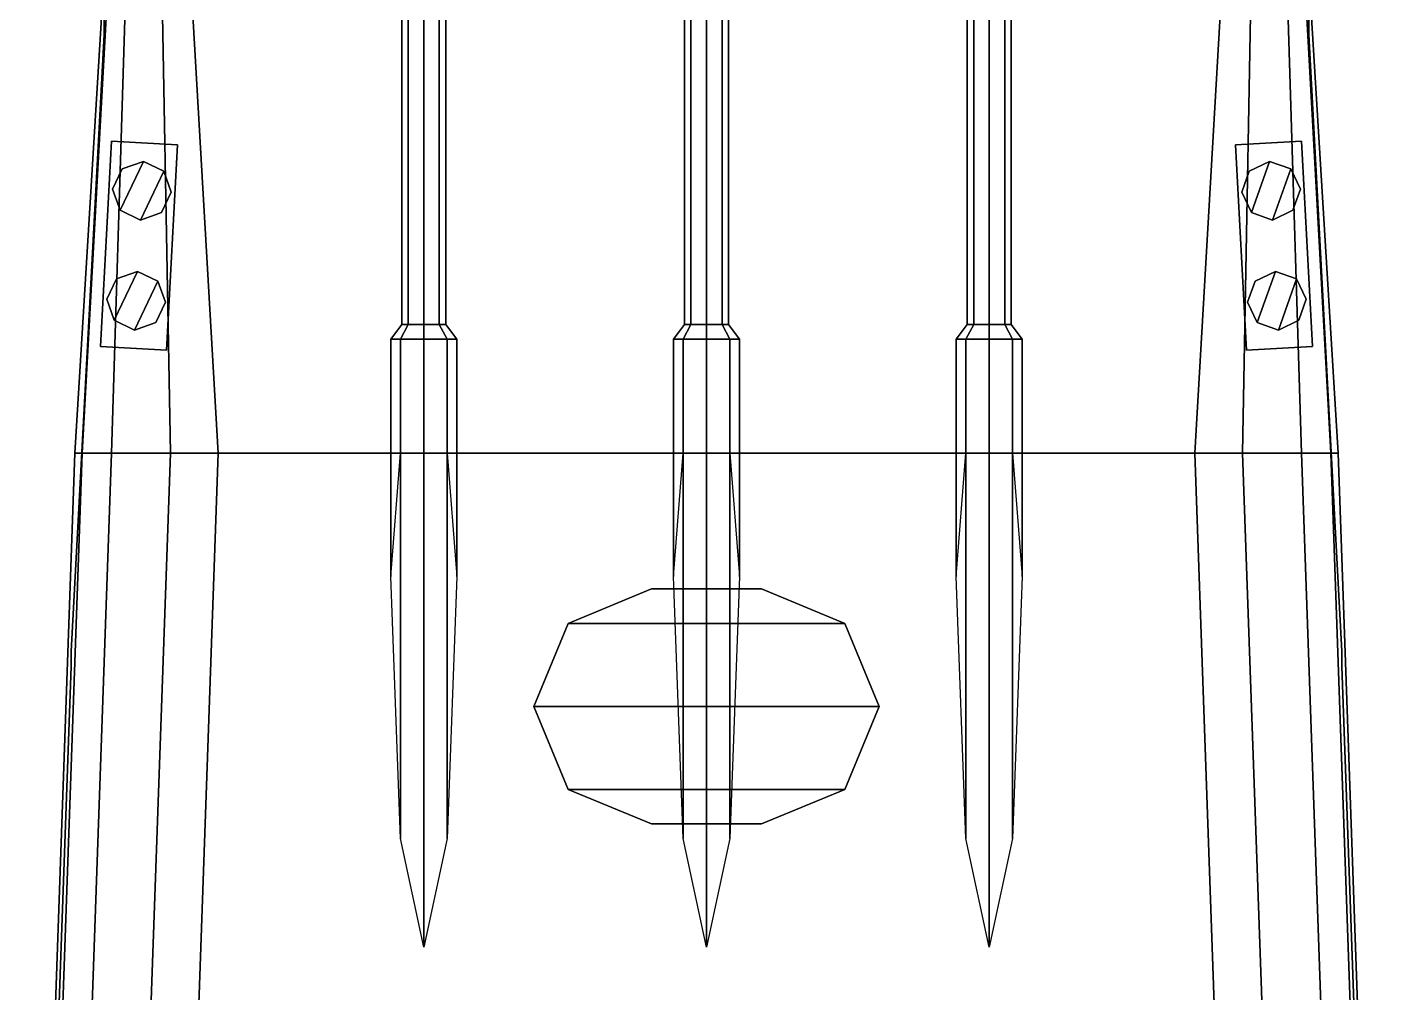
# Model space of a CAD drawing. Header units: millimetres. Extents: x -12 to 2, y -32 to 13.
# Drawn here: x -1.85 to 1.85, y 7.09 to 9.72 of the extents above; entities that cross this region are included whole.
import ezdxf

# ---------------------------------------------------------------- set-up
doc = ezdxf.new("R2010")
doc.units = ezdxf.units.MM
doc.layers.add('railings', color=6, linetype='Continuous')
doc.layers.add('underwater', color=1, linetype='Continuous')

msp = doc.modelspace()

# ---------------------------------------------------------------- linework, layer by layer
for points in [[(-1.72, 8.56, 0.67), (1.72, 8.56, 0.67), (1.52, 11.84, 0.56), (-1.52, 11.84, 0.56)], [(-1.52, 11.84), (-1.72, 8.56), (-1.72, 8.56, 0.67), (-1.52, 11.84, 0.56)], [(1.52, 11.84, 0.56), (1.72, 8.56, 0.67), (1.72, 8.56), (1.52, 11.84)], [(-0.0424, 11.76, -0.4576), (-0.06, 11.76, -0.5), (-0.06, 8.91, -0.45), (-0.0424, 8.91, -0.4076)], [(-0.06, 11.76, -0.5), (-0.0424, 11.76, -0.5424), (-0.0424, 8.91, -0.4924), (-0.06, 8.91, -0.45)], [(0, 11.76, -0.44), (-0.0424, 11.76, -0.4576), (-0.0424, 8.91, -0.4076), (0, 8.91, -0.39)], [(-0.0424, 11.76, -0.5424), (0, 11.76, -0.56), (0, 8.91, -0.51), (-0.0424, 8.91, -0.4924)], [(0.0424, 11.76, -0.4576), (0, 11.76, -0.44), (0, 8.91, -0.39), (0.0424, 8.91, -0.4076)], [(0, 11.76, -0.56), (0.0424, 11.76, -0.5424), (0.0424, 8.91, -0.4924), (0, 8.91, -0.51)], [(0.06, 11.76, -0.5), (0.0424, 11.76, -0.4576), (0.0424, 8.91, -0.4076), (0.06, 8.91, -0.45)], [(0.0424, 11.76, -0.5424), (0.06, 11.76, -0.5), (0.06, 8.91, -0.45), (0.0424, 8.91, -0.4924)], [(-0.8124, 10.73, -0.4576), (-0.83, 10.73, -0.5), (-0.83, 8.91, -0.45), (-0.8124, 8.91, -0.4076)], [(-0.83, 10.73, -0.5), (-0.8124, 10.73, -0.5424), (-0.8124, 8.91, -0.4924), (-0.83, 8.91, -0.45)], [(-0.77, 10.73, -0.44), (-0.8124, 10.73, -0.4576), (-0.8124, 8.91, -0.4076), (-0.77, 8.91, -0.39)], [(-0.8124, 10.73, -0.5424), (-0.77, 10.73, -0.56), (-0.77, 8.91, -0.51), (-0.8124, 8.91, -0.4924)], [(-0.7276, 10.73, -0.4576), (-0.77, 10.73, -0.44), (-0.77, 8.91, -0.39), (-0.7276, 8.91, -0.4076)], [(-0.77, 10.73, -0.56), (-0.7276, 10.73, -0.5424), (-0.7276, 8.91, -0.4924), (-0.77, 8.91, -0.51)], [(-0.71, 10.73, -0.5), (-0.7276, 10.73, -0.4576), (-0.7276, 8.91, -0.4076), (-0.71, 8.91, -0.45)], [(-0.7276, 10.73, -0.5424), (-0.71, 10.73, -0.5), (-0.71, 8.91, -0.45), (-0.7276, 8.91, -0.4924)], [(0.7276, 10.73, -0.4576), (0.71, 10.73, -0.5), (0.71, 8.91, -0.45), (0.7276, 8.91, -0.4076)], [(0.71, 10.73, -0.5), (0.7276, 10.73, -0.5424), (0.7276, 8.91, -0.4924), (0.71, 8.91, -0.45)], [(0.77, 10.73, -0.44), (0.7276, 10.73, -0.4576), (0.7276, 8.91, -0.4076), (0.77, 8.91, -0.39)], [(0.7276, 10.73, -0.5424), (0.77, 10.73, -0.56), (0.77, 8.91, -0.51), (0.7276, 8.91, -0.4924)], [(0.8124, 10.73, -0.4576), (0.77, 10.73, -0.44), (0.77, 8.91, -0.39), (0.8124, 8.91, -0.4076)], [(0.77, 10.73, -0.56), (0.8124, 10.73, -0.5424), (0.8124, 8.91, -0.4924), (0.77, 8.91, -0.51)], [(0.83, 10.73, -0.5), (0.8124, 10.73, -0.4576), (0.8124, 8.91, -0.4076), (0.83, 8.91, -0.45)], [(0.8124, 10.73, -0.5424), (0.83, 10.73, -0.5), (0.83, 8.91, -0.45), (0.8124, 8.91, -0.4924)], [(-1.6207, 9.4092, 0.64), (-1.65, 8.85, 0.64), (-1.65, 8.85, 0.67), (-1.6207, 9.4092, 0.67)], [(-1.6207, 9.4092, 0.67), (-1.65, 8.85, 0.67), (-1.4702, 8.8406, 0.67), (-1.4409, 9.3998, 0.67)], [(-1.4409, 9.3998, 0.67), (-1.4409, 9.3998, 0.64), (-1.6207, 9.4092, 0.64), (-1.6207, 9.4092, 0.67)], [(-1.4702, 8.8406, 0.67), (-1.4702, 8.8406, 0.64), (-1.4409, 9.3998, 0.64), (-1.4409, 9.3998, 0.67)], [(1.6207, 9.4092, 0.67), (1.6207, 9.4092, 0.64), (1.4409, 9.3998, 0.64), (1.4409, 9.3998, 0.67)], [(1.4409, 9.3998, 0.67), (1.4702, 8.8406, 0.67), (1.65, 8.85, 0.67), (1.6207, 9.4092, 0.67)], [(1.4409, 9.3998, 0.64), (1.4702, 8.8406, 0.64), (1.4702, 8.8406, 0.67), (1.4409, 9.3998, 0.67)], [(1.65, 8.85, 0.67), (1.65, 8.85, 0.64), (1.6207, 9.4092, 0.64), (1.6207, 9.4092, 0.67)], [(-1.5911, 9.3342, 0.77), (-1.6175, 9.2789, 0.77), (-1.5971, 9.2212, 0.77), (-1.5334, 9.3546, 0.77)], [(-1.5911, 9.3342, 0.67), (-1.6175, 9.2789, 0.67), (-1.6175, 9.2789, 0.77), (-1.5911, 9.3342, 0.77)], [(-1.5334, 9.3546, 0.77), (-1.5971, 9.2212, 0.77), (-1.5418, 9.1948, 0.77), (-1.4782, 9.3282, 0.77)], [(-1.5334, 9.3546, 0.67), (-1.5911, 9.3342, 0.67), (-1.5911, 9.3342, 0.77), (-1.5334, 9.3546, 0.77)], [(-1.4782, 9.3282, 0.77), (-1.5418, 9.1948, 0.77), (-1.4841, 9.2152, 0.77), (-1.4577, 9.2705, 0.77)], [(-1.4782, 9.3282, 0.67), (-1.5334, 9.3546, 0.67), (-1.5334, 9.3546, 0.77), (-1.4782, 9.3282, 0.77)], [(-1.4577, 9.2705, 0.67), (-1.4782, 9.3282, 0.67), (-1.4782, 9.3282, 0.77), (-1.4577, 9.2705, 0.77)], [(1.4782, 9.3282, 0.77), (1.4577, 9.2705, 0.77), (1.4841, 9.2152, 0.77), (1.5334, 9.3546, 0.77)], [(1.4782, 9.3282, 0.67), (1.4577, 9.2705, 0.67), (1.4577, 9.2705, 0.77), (1.4782, 9.3282, 0.77)], [(1.5334, 9.3546, 0.67), (1.4782, 9.3282, 0.67), (1.4782, 9.3282, 0.77), (1.5334, 9.3546, 0.77)], [(1.5334, 9.3546, 0.77), (1.4841, 9.2152, 0.77), (1.5418, 9.1948, 0.77), (1.5911, 9.3342, 0.77)], [(1.5911, 9.3342, 0.67), (1.5334, 9.3546, 0.67), (1.5334, 9.3546, 0.77), (1.5911, 9.3342, 0.77)], [(1.5911, 9.3342, 0.77), (1.5418, 9.1948, 0.77), (1.5971, 9.2212, 0.77), (1.6175, 9.2789, 0.77)], [(1.6175, 9.2789, 0.67), (1.5911, 9.3342, 0.67), (1.5911, 9.3342, 0.77), (1.6175, 9.2789, 0.77)], [(-1.6175, 9.2789, 0.67), (-1.5971, 9.2212, 0.67), (-1.5971, 9.2212, 0.77), (-1.6175, 9.2789, 0.77)], [(-1.4841, 9.2152, 0.67), (-1.4577, 9.2705, 0.67), (-1.4577, 9.2705, 0.77), (-1.4841, 9.2152, 0.77)], [(1.4577, 9.2705, 0.67), (1.4841, 9.2152, 0.67), (1.4841, 9.2152, 0.77), (1.4577, 9.2705, 0.77)], [(1.5971, 9.2212, 0.67), (1.6175, 9.2789, 0.67), (1.6175, 9.2789, 0.77), (1.5971, 9.2212, 0.77)], [(-1.5971, 9.2212, 0.67), (-1.5418, 9.1948, 0.67), (-1.5418, 9.1948, 0.77), (-1.5971, 9.2212, 0.77)], [(-1.5418, 9.1948, 0.67), (-1.4841, 9.2152, 0.67), (-1.4841, 9.2152, 0.77), (-1.5418, 9.1948, 0.77)], [(1.4841, 9.2152, 0.67), (1.5418, 9.1948, 0.67), (1.5418, 9.1948, 0.77), (1.4841, 9.2152, 0.77)], [(1.5418, 9.1948, 0.67), (1.5971, 9.2212, 0.67), (1.5971, 9.2212, 0.77), (1.5418, 9.1948, 0.77)], [(-1.6069, 9.0346, 0.77), (-1.6332, 8.9793, 0.77), (-1.6128, 8.9216, 0.77), (-1.5491, 9.055, 0.77)], [(-1.6069, 9.0346, 0.67), (-1.6332, 8.9793, 0.67), (-1.6332, 8.9793, 0.77), (-1.6069, 9.0346, 0.77)], [(-1.5491, 9.055, 0.77), (-1.6128, 8.9216, 0.77), (-1.5575, 8.8952, 0.77), (-1.4939, 9.0286, 0.77)], [(-1.5491, 9.055, 0.67), (-1.6069, 9.0346, 0.67), (-1.6069, 9.0346, 0.77), (-1.5491, 9.055, 0.77)], [(-1.4939, 9.0286, 0.77), (-1.5575, 8.8952, 0.77), (-1.4998, 8.9157, 0.77), (-1.4734, 8.9709, 0.77)], [(-1.4939, 9.0286, 0.67), (-1.5491, 9.055, 0.67), (-1.5491, 9.055, 0.77), (-1.4939, 9.0286, 0.77)], [(-1.4734, 8.9709, 0.67), (-1.4939, 9.0286, 0.67), (-1.4939, 9.0286, 0.77), (-1.4734, 8.9709, 0.77)], [(1.4939, 9.0286, 0.77), (1.4734, 8.9709, 0.77), (1.4998, 8.9157, 0.77), (1.5491, 9.055, 0.77)], [(1.4939, 9.0286, 0.67), (1.4734, 8.9709, 0.67), (1.4734, 8.9709, 0.77), (1.4939, 9.0286, 0.77)], [(1.5491, 9.055, 0.67), (1.4939, 9.0286, 0.67), (1.4939, 9.0286, 0.77), (1.5491, 9.055, 0.77)], [(1.5491, 9.055, 0.77), (1.4998, 8.9157, 0.77), (1.5575, 8.8952, 0.77), (1.6069, 9.0346, 0.77)], [(1.6069, 9.0346, 0.67), (1.5491, 9.055, 0.67), (1.5491, 9.055, 0.77), (1.6069, 9.0346, 0.77)], [(1.6069, 9.0346, 0.77), (1.5575, 8.8952, 0.77), (1.6128, 8.9216, 0.77), (1.6332, 8.9793, 0.77)], [(1.6332, 8.9793, 0.67), (1.6069, 9.0346, 0.67), (1.6069, 9.0346, 0.77), (1.6332, 8.9793, 0.77)], [(-1.6332, 8.9793, 0.67), (-1.6128, 8.9216, 0.67), (-1.6128, 8.9216, 0.77), (-1.6332, 8.9793, 0.77)], [(-1.4998, 8.9157, 0.67), (-1.4734, 8.9709, 0.67), (-1.4734, 8.9709, 0.77), (-1.4998, 8.9157, 0.77)], [(1.4734, 8.9709, 0.67), (1.4998, 8.9157, 0.67), (1.4998, 8.9157, 0.77), (1.4734, 8.9709, 0.77)], [(1.6128, 8.9216, 0.67), (1.6332, 8.9793, 0.67), (1.6332, 8.9793, 0.77), (1.6128, 8.9216, 0.77)], [(-1.6128, 8.9216, 0.67), (-1.5575, 8.8952, 0.67), (-1.5575, 8.8952, 0.77), (-1.6128, 8.9216, 0.77)], [(1.5575, 8.8952, 0.67), (1.6128, 8.9216, 0.67), (1.6128, 8.9216, 0.77), (1.5575, 8.8952, 0.77)], [(-1.5575, 8.8952, 0.67), (-1.4998, 8.9157, 0.67), (-1.4998, 8.9157, 0.77), (-1.5575, 8.8952, 0.77)], [(-0.8336, 8.87, -0.5136), (-0.86, 8.87, -0.45), (-0.83, 8.91, -0.45), (-0.8124, 8.91, -0.4924)], [(-0.86, 8.87, -0.45), (-0.8336, 8.87, -0.3864), (-0.8124, 8.91, -0.4076), (-0.83, 8.91, -0.45)], [(-0.77, 8.87, -0.54), (-0.8336, 8.87, -0.5136), (-0.8124, 8.91, -0.4924), (-0.77, 8.91, -0.51)], [(-0.8336, 8.87, -0.3864), (-0.77, 8.87, -0.36), (-0.77, 8.91, -0.39), (-0.8124, 8.91, -0.4076)], [(-0.7064, 8.87, -0.5136), (-0.77, 8.87, -0.54), (-0.77, 8.91, -0.51), (-0.7276, 8.91, -0.4924)], [(-0.77, 8.87, -0.36), (-0.7064, 8.87, -0.3864), (-0.7276, 8.91, -0.4076), (-0.77, 8.91, -0.39)], [(-0.68, 8.87, -0.45), (-0.7064, 8.87, -0.5136), (-0.7276, 8.91, -0.4924), (-0.71, 8.91, -0.45)], [(-0.7064, 8.87, -0.3864), (-0.68, 8.87, -0.45), (-0.71, 8.91, -0.45), (-0.7276, 8.91, -0.4076)], [(-0.0636, 8.87, -0.5136), (-0.09, 8.87, -0.45), (-0.06, 8.91, -0.45), (-0.0424, 8.91, -0.4924)], [(-0.09, 8.87, -0.45), (-0.0636, 8.87, -0.3864), (-0.0424, 8.91, -0.4076), (-0.06, 8.91, -0.45)], [(0, 8.87, -0.54), (-0.0636, 8.87, -0.5136), (-0.0424, 8.91, -0.4924), (0, 8.91, -0.51)], [(-0.0636, 8.87, -0.3864), (0, 8.87, -0.36), (0, 8.91, -0.39), (-0.0424, 8.91, -0.4076)], [(0.0636, 8.87, -0.5136), (0, 8.87, -0.54), (0, 8.91, -0.51), (0.0424, 8.91, -0.4924)], [(0, 8.87, -0.36), (0.0636, 8.87, -0.3864), (0.0424, 8.91, -0.4076), (0, 8.91, -0.39)], [(0.09, 8.87, -0.45), (0.0636, 8.87, -0.5136), (0.0424, 8.91, -0.4924), (0.06, 8.91, -0.45)], [(0.0636, 8.87, -0.3864), (0.09, 8.87, -0.45), (0.06, 8.91, -0.45), (0.0424, 8.91, -0.4076)], [(0.7064, 8.87, -0.5136), (0.68, 8.87, -0.45), (0.71, 8.91, -0.45), (0.7276, 8.91, -0.4924)], [(0.68, 8.87, -0.45), (0.7064, 8.87, -0.3864), (0.7276, 8.91, -0.4076), (0.71, 8.91, -0.45)], [(0.77, 8.87, -0.54), (0.7064, 8.87, -0.5136), (0.7276, 8.91, -0.4924), (0.77, 8.91, -0.51)], [(0.7064, 8.87, -0.3864), (0.77, 8.87, -0.36), (0.77, 8.91, -0.39), (0.7276, 8.91, -0.4076)], [(0.8336, 8.87, -0.5136), (0.77, 8.87, -0.54), (0.77, 8.91, -0.51), (0.8124, 8.91, -0.4924)], [(0.77, 8.87, -0.36), (0.8336, 8.87, -0.3864), (0.8124, 8.91, -0.4076), (0.77, 8.91, -0.39)], [(0.86, 8.87, -0.45), (0.8336, 8.87, -0.5136), (0.8124, 8.91, -0.4924), (0.83, 8.91, -0.45)], [(0.8336, 8.87, -0.3864), (0.86, 8.87, -0.45), (0.83, 8.91, -0.45), (0.8124, 8.91, -0.4076)], [(1.4998, 8.9157, 0.67), (1.5575, 8.8952, 0.67), (1.5575, 8.8952, 0.77), (1.4998, 8.9157, 0.77)], [(-1.65, 8.85, 0.67), (-1.65, 8.85, 0.64), (-1.4702, 8.8406, 0.64), (-1.4702, 8.8406, 0.67)], [(-0.8336, 7.5101, -0.5136), (-0.86, 8.2236, -0.45), (-0.86, 8.87, -0.45), (-0.8336, 8.87, -0.5136)], [(-0.86, 8.2236, -0.45), (-0.8336, 8.56, -0.3864), (-0.8336, 8.87, -0.3864), (-0.86, 8.87, -0.45)], [(-0.77, 7.2145, -0.54), (-0.8336, 7.5101, -0.5136), (-0.8336, 8.87, -0.5136), (-0.77, 8.87, -0.54)], [(-0.8336, 8.56, -0.3864), (-0.77, 8.56, -0.36), (-0.77, 8.87, -0.36), (-0.8336, 8.87, -0.3864)], [(-0.7064, 7.5101, -0.5136), (-0.77, 7.2145, -0.54), (-0.77, 8.87, -0.54), (-0.7064, 8.87, -0.5136)], [(-0.77, 8.56, -0.36), (-0.7064, 8.56, -0.3864), (-0.7064, 8.87, -0.3864), (-0.77, 8.87, -0.36)], [(-0.68, 8.2236, -0.45), (-0.7064, 7.5101, -0.5136), (-0.7064, 8.87, -0.5136), (-0.68, 8.87, -0.45)], [(-0.7064, 8.56, -0.3864), (-0.68, 8.2236, -0.45), (-0.68, 8.87, -0.45), (-0.7064, 8.87, -0.3864)], [(-0.0636, 7.5101, -0.5136), (-0.09, 8.2236, -0.45), (-0.09, 8.87, -0.45), (-0.0636, 8.87, -0.5136)], [(-0.09, 8.2236, -0.45), (-0.0636, 8.56, -0.3864), (-0.0636, 8.87, -0.3864), (-0.09, 8.87, -0.45)], [(0, 7.2145, -0.54), (-0.0636, 7.5101, -0.5136), (-0.0636, 8.87, -0.5136), (0, 8.87, -0.54)], [(-0.0636, 8.56, -0.3864), (0, 8.56, -0.36), (0, 8.87, -0.36), (-0.0636, 8.87, -0.3864)], [(0.0636, 7.5101, -0.5136), (0, 7.2145, -0.54), (0, 8.87, -0.54), (0.0636, 8.87, -0.5136)], [(0, 8.56, -0.36), (0.0636, 8.56, -0.3864), (0.0636, 8.87, -0.3864), (0, 8.87, -0.36)], [(0.09, 8.2236, -0.45), (0.0636, 7.5101, -0.5136), (0.0636, 8.87, -0.5136), (0.09, 8.87, -0.45)], [(0.0636, 8.56, -0.3864), (0.09, 8.2236, -0.45), (0.09, 8.87, -0.45), (0.0636, 8.87, -0.3864)], [(0.7064, 7.5101, -0.5136), (0.68, 8.2236, -0.45), (0.68, 8.87, -0.45), (0.7064, 8.87, -0.5136)], [(0.68, 8.2236, -0.45), (0.7064, 8.56, -0.3864), (0.7064, 8.87, -0.3864), (0.68, 8.87, -0.45)], [(0.77, 7.2145, -0.54), (0.7064, 7.5101, -0.5136), (0.7064, 8.87, -0.5136), (0.77, 8.87, -0.54)], [(0.7064, 8.56, -0.3864), (0.77, 8.56, -0.36), (0.77, 8.87, -0.36), (0.7064, 8.87, -0.3864)], [(0.8336, 7.5101, -0.5136), (0.77, 7.2145, -0.54), (0.77, 8.87, -0.54), (0.8336, 8.87, -0.5136)], [(0.77, 8.56, -0.36), (0.8336, 8.56, -0.3864), (0.8336, 8.87, -0.3864), (0.77, 8.87, -0.36)], [(0.86, 8.2236, -0.45), (0.8336, 7.5101, -0.5136), (0.8336, 8.87, -0.5136), (0.86, 8.87, -0.45)], [(0.8336, 8.56, -0.3864), (0.86, 8.2236, -0.45), (0.86, 8.87, -0.45), (0.8336, 8.87, -0.3864)], [(1.4702, 8.8406, 0.67), (1.4702, 8.8406, 0.64), (1.65, 8.85, 0.64), (1.65, 8.85, 0.67)], [(-1.72, 8.56), (-1.85, 4.86), (-1.85, 4.86, 0.8), (-1.72, 8.56, 0.67)], [(-1.85, 4.86, 0.8), (1.85, 4.86, 0.8), (1.72, 8.56, 0.67), (-1.72, 8.56, 0.67)], [(1.72, 8.56, 0.67), (1.85, 4.86, 0.8), (1.85, 4.86), (1.72, 8.56)], [(-0.3763, 8.0963, 0.78), (-0.15, 8.19, 0.78), (-0.15, 8.19, 0.68), (-0.3763, 8.0963, 0.68)], [(-0.3763, 8.0963, 0.78), (0.3763, 8.0963, 0.78), (0.15, 8.19, 0.78), (-0.15, 8.19, 0.78)], [(-0.15, 8.19, 0.78), (0.15, 8.19, 0.78), (0.15, 8.19, 0.68), (-0.15, 8.19, 0.68)], [(0.15, 8.19, 0.78), (0.3763, 8.0963, 0.78), (0.3763, 8.0963, 0.68), (0.15, 8.19, 0.68)], [(-0.47, 7.87, 0.78), (-0.3763, 8.0963, 0.78), (-0.3763, 8.0963, 0.68), (-0.47, 7.87, 0.68)], [(-0.47, 7.87, 0.78), (0.47, 7.87, 0.78), (0.3763, 8.0963, 0.78), (-0.3763, 8.0963, 0.78)], [(0.3763, 8.0963, 0.78), (0.47, 7.87, 0.78), (0.47, 7.87, 0.68), (0.3763, 8.0963, 0.68)], [(-0.3763, 7.6437, 0.78), (-0.47, 7.87, 0.78), (-0.47, 7.87, 0.68), (-0.3763, 7.6437, 0.68)], [(-0.3763, 7.6437, 0.78), (0.3763, 7.6437, 0.78), (0.47, 7.87, 0.78), (-0.47, 7.87, 0.78)], [(0.47, 7.87, 0.78), (0.3763, 7.6437, 0.78), (0.3763, 7.6437, 0.68), (0.47, 7.87, 0.68)], [(-0.15, 7.55, 0.78), (-0.3763, 7.6437, 0.78), (-0.3763, 7.6437, 0.68), (-0.15, 7.55, 0.68)], [(-0.15, 7.55, 0.78), (0.15, 7.55, 0.78), (0.3763, 7.6437, 0.78), (-0.3763, 7.6437, 0.78)], [(0.3763, 7.6437, 0.78), (0.15, 7.55, 0.78), (0.15, 7.55, 0.68), (0.3763, 7.6437, 0.68)], [(0.15, 7.55, 0.78), (-0.15, 7.55, 0.78), (-0.15, 7.55, 0.68), (0.15, 7.55, 0.68)]]:
    msp.add_3dface(points)
at = {"layer": 'railings'}
for points in [[(-1.64, 9.74, 1.41), (-1.64, 9.7, 1.41), (-1.64, 9.7, 0.63), (-1.64, 9.74, 0.63)], [(-1.64, 9.74, 0.63), (-1.64, 9.7, 0.63), (-1.64, 9.7, 1.41), (-1.64, 9.74, 1.41)], [(1.64, 9.74, 1.41), (1.64, 9.7, 1.41), (1.64, 9.7, 0.63), (1.64, 9.74, 0.63)], [(1.64, 9.74, 0.63), (1.64, 9.7, 0.63), (1.64, 9.7, 1.41), (1.64, 9.74, 1.41)], [(-1.64, 9.7, 0.99), (-1.64, 9.7, 1.03), (-1.73, 8.02, 1.07), (-1.73, 8.02, 1.03)], [(-1.73, 8.02, 1.03), (-1.73, 8.02, 1.07), (-1.64, 9.7, 1.03), (-1.64, 9.7, 0.99)], [(-1.73, 8.02, 1.41), (-1.73, 8.02, 1.45), (-1.64, 9.7, 1.41), (-1.64, 9.7, 1.37)], [(-1.64, 9.7, 1.37), (-1.64, 9.7, 1.41), (-1.73, 8.02, 1.45), (-1.73, 8.02, 1.41)], [(1.64, 9.7, 1.37), (1.64, 9.7, 1.41), (1.73, 8.02, 1.45), (1.73, 8.02, 1.41)], [(1.73, 8.02, 1.41), (1.73, 8.02, 1.45), (1.64, 9.7, 1.41), (1.64, 9.7, 1.37)], [(1.73, 8.02, 1.03), (1.73, 8.02, 1.07), (1.64, 9.7, 1.03), (1.64, 9.7, 0.99)], [(1.64, 9.7, 0.99), (1.64, 9.7, 1.03), (1.73, 8.02, 1.07), (1.73, 8.02, 1.03)], [(-1.73, 8.02, 0.68), (-1.73, 7.98, 0.69), (-1.73, 7.98, 1.45), (-1.73, 8.02, 1.45)], [(-1.73, 8.02, 1.45), (-1.73, 7.98, 1.45), (-1.73, 7.98, 0.69), (-1.73, 8.02, 0.68)], [(1.73, 8.02, 0.68), (1.73, 7.98, 0.69), (1.73, 7.98, 1.45), (1.73, 8.02, 1.45)], [(1.73, 8.02, 1.45), (1.73, 7.98, 1.45), (1.73, 7.98, 0.69), (1.73, 8.02, 0.68)], [(-1.73, 7.98, 1.03), (-1.73, 7.98, 1.07), (-1.79, 6.3, 1.13), (-1.79, 6.3, 1.09)], [(-1.79, 6.3, 1.09), (-1.79, 6.3, 1.13), (-1.73, 7.98, 1.07), (-1.73, 7.98, 1.03)], [(-1.79, 6.3, 1.47), (-1.79, 6.3, 1.51), (-1.73, 7.98, 1.45), (-1.73, 7.98, 1.41)], [(-1.73, 7.98, 1.41), (-1.73, 7.98, 1.45), (-1.79, 6.3, 1.51), (-1.79, 6.3, 1.47)], [(1.79, 6.3, 1.47), (1.79, 6.3, 1.51), (1.73, 7.98, 1.45), (1.73, 7.98, 1.41)], [(1.73, 7.98, 1.41), (1.73, 7.98, 1.45), (1.79, 6.3, 1.51), (1.79, 6.3, 1.47)], [(1.79, 6.3, 1.09), (1.79, 6.3, 1.13), (1.73, 7.98, 1.07), (1.73, 7.98, 1.03)], [(1.73, 7.98, 1.03), (1.73, 7.98, 1.07), (1.79, 6.3, 1.13), (1.79, 6.3, 1.09)]]:
    msp.add_3dface(points, dxfattribs=at)
at = {"layer": 'underwater'}
for points in [[(-1.52, 11.84, -0.28), (-1.72, 8.56), (-1.72, 8.56), (-1.52, 11.84)], [(-1.52, 11.84, -0.28), (-1.7, 8.56, -0.14), (-1.72, 8.56), (-1.52, 11.84, -0.28)], [(-1.52, 11.84, -0.28), (-1.62, 8.56, -0.27), (-1.7, 8.56, -0.14), (-1.52, 11.84, -0.28)], [(-1.52, 11.84, -0.28), (-1.46, 8.56, -0.39), (-1.62, 8.56, -0.27), (-1.52, 11.84, -0.28)], [(-1.52, 11.84, -0.28), (-1.33, 8.56, -0.42), (-1.46, 8.56, -0.39), (-1.52, 11.84, -0.28)], [(1.33, 8.56, -0.42), (-1.33, 8.56, -0.42), (-1.52, 11.84, -0.28), (1.52, 11.84, -0.28)], [(1.46, 8.56, -0.39), (1.33, 8.56, -0.42), (1.52, 11.84, -0.28)], [(1.62, 8.56, -0.27), (1.46, 8.56, -0.39), (1.52, 11.84, -0.28)], [(1.72, 8.56), (1.52, 11.84, -0.28), (1.52, 11.84), (1.72, 8.56)], [(1.7, 8.56, -0.14), (1.62, 8.56, -0.27), (1.52, 11.84, -0.28)], [(1.72, 8.56), (1.7, 8.56, -0.14), (1.52, 11.84, -0.28)], [(-1.72, 8.56), (-1.85, 4.86, -0.31), (-1.85, 4.86), (-1.72, 8.56)], [(-1.7, 8.56, -0.14), (-1.83, 4.86, -0.47), (-1.85, 4.86, -0.31), (-1.72, 8.56)], [(-1.62, 8.56, -0.27), (-1.75, 4.86, -0.6), (-1.83, 4.86, -0.47), (-1.7, 8.56, -0.14)], [(-1.46, 8.56, -0.39), (-1.59, 4.86, -0.72), (-1.75, 4.86, -0.6), (-1.62, 8.56, -0.27)], [(-1.33, 8.56, -0.42), (-1.46, 4.86, -0.75), (-1.59, 4.86, -0.72), (-1.46, 8.56, -0.39)], [(1.46, 4.86, -0.75), (-1.46, 4.86, -0.75), (-1.33, 8.56, -0.42), (1.33, 8.56, -0.42)], [(1.59, 4.86, -0.72), (1.46, 4.86, -0.75), (1.33, 8.56, -0.42), (1.46, 8.56, -0.39)], [(1.75, 4.86, -0.6), (1.59, 4.86, -0.72), (1.46, 8.56, -0.39), (1.62, 8.56, -0.27)], [(1.83, 4.86, -0.47), (1.75, 4.86, -0.6), (1.62, 8.56, -0.27), (1.7, 8.56, -0.14)], [(1.85, 4.86, -0.31), (1.83, 4.86, -0.47), (1.7, 8.56, -0.14), (1.72, 8.56)], [(1.85, 4.86), (1.85, 4.86, -0.31), (1.72, 8.56)]]:
    msp.add_3dface(points, dxfattribs=at)

doc.saveas('drawing.dxf')
